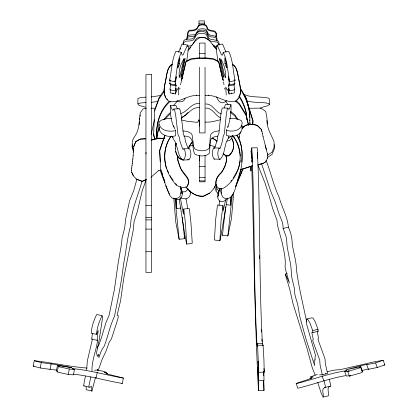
<?xml version="1.0" encoding="UTF-8"?>
<svg xmlns="http://www.w3.org/2000/svg" width="418" height="418" viewBox="0 0 418 418"><rect width="100%" height="100%" fill="white"/><g stroke="black" fill="none" stroke-linecap="round" stroke-linejoin="round"><path stroke-width="0.63" d="M199.459 155.533L199.558 160.982M262.436 343.909C258.789 278.587 260.55 213.07 257.227 147.763L251.73 147.894L251.829 156.557M249.943 124.365L249.959 122.761M249.948 124.763L249.812 119.809M251.025 166.354L250.878 171.051L250.711 166.939M216.163 35.279L216.179 33.649M219.006 45.092C220.286 39.292 213.77 40.29 210.28 39.13C207.291 37.881 208.263 33.503 205.416 32.16C203.059 31.381 200.457 31.266 198.08 32.019C195.028 33.372 195.472 37.871 192.149 38.853C189.276 39.553 185.362 38.132 183.445 41.1L183.084 44.418M216.143 36.073L216.127 36.763L216.137 35.425M172.989 93.914L173.015 92.921M178.366 95.001L178.878 87.096L177.326 89.875L176.772 89.781L175.55 93.956L170.178 92.869L170.45 89.52M133.185 155.287L133.321 150.773M216.937 40.823L216.895 37.907L215.986 36.314L209.632 34.992L208.352 33.957L206.278 29.678L204.543 28.946L202.171 28.706L199.391 29.124L198.027 30.138L195.687 34.098L194.407 34.762L189.908 35.008L188.037 35.65L187.092 36.612L186.731 39.71M233.725 192.813L231.441 218.807L227.873 235.909L222.423 235.24L225.396 209.423M227.873 235.909L232.351 194.37M216.137 36.126L216.163 34.579M175.341 148.86L175.962 143.317M183.392 44.015L183.445 42.876L185.608 41.173L190.864 40.854L193.67 39.83L196.46 35.028L198.08 33.801L201.392 33.288L204.214 33.581L206.283 34.469L208.749 39.658L209.831 40.65L211.639 41.413L216.885 42.066L217.841 42.516L218.922 44.449M180.325 49.282L180.367 48.399M187.05 38.973L187.092 38.033C188.941 35.217 192.787 37.27 195.258 35.744M187.536 36.366L188.084 31.538L188.675 30.911A2.545 2.524 0 0 1 189.793 30.237C193.45 30.305 197.38 29.814 198.362 25.555C200.619 23.685 205.724 23.382 207.014 26.585C207.077 32.933 216.895 28.126 216.179 34.349M170.215 83.637L170.283 84.807L175.659 85.894L176.229 84.901L175.236 90.889L169.865 89.802L170.758 84.379M317.189 331.113L318.506 338.272L318.014 338.669L318.192 340.074L325.011 358.848L325.335 363.603L327.524 373.493L322.252 374.747L319.54 374.852M181.036 208.028L176.798 208.514L176.38 198.942M241.829 162.153L242.064 151.551L241.181 145.37A34.527 34.015 0 0 0 237.319 135.322M179.641 63.379L179.86 57.893L178.606 62.256L177.786 67.847L178.392 66.901A37.463 2.623 -78.6 0 0 179.641 63.379L178.449 63.134M230.658 197.557L230.365 205.154L226.128 204.637M139.147 124.904L139.398 121.675M226.044 52.193L222.538 43.994L217.167 45.081L216.989 46.785L216.284 45.609L216.195 48.436L217.856 61.038M131.508 170.21L131.696 168.015M133.321 150.856L133.671 146.786L135.777 141.571L140.249 139.037L145.657 138.781M175.252 129.758L175.56 130.672L175.56 135.829C165.34 138.29 156.4 133.243 159.289 121.675C162.492 118.691 167.336 118.44 171.484 118.508M159.086 129.178L159.289 126.832M132.851 159.028L133.185 155.209M218.112 192.755L217.992 194.083L218.52 195.258M231.488 196.12L230.365 205.154M227.847 127.344C230.072 120.112 231.478 112.327 230.971 104.719L225.516 104.484L224.189 107.86M86.641 369.93L87.352 360.854L92.273 339.777M91.986 371.09C91.667 360.353 96.375 350.42 97.655 339.933L97.091 340.304L91.746 339.139L92.435 333.318M186.647 244.102L185.524 223.818L183.748 209.057L189.197 208.43L189.469 209.617L190.979 223.196L192.212 242.372L192.102 243.475L186.647 244.102L184.866 235.109L179.176 199.025M186.757 61.038L188.419 48.436L188.33 45.609L187.63 46.785L187.452 45.081L182.076 43.994L178.57 52.193M86.181 386.822L86.155 389.66L91.976 391.06L95.508 377.271M263.873 371.545L264.009 380.469L258.512 380.599L258.089 361.22L258.737 372.292L264.233 372.156L263.92 359.475L263.068 345.158L257.577 345.289L257.441 346.867L257.169 343.392L262.661 343.262L262.812 345.639M263.011 345.723L263.068 345.158M145.945 153.913L146.112 152.398M225.537 208.154L225.683 206.884M233.683 145.96C233.422 149.56 231.786 153.14 228.902 155.371L226.451 155.82L223.776 153.991M252.712 123.226L253.021 120.677L245.632 96.584L243.37 94.285M252.639 124.888L253.021 121.706L245.632 97.613L244.723 96.694M131.999 165.69L132.276 163.36M175.659 85.894L175.659 83.772L175.079 84.844L169.708 83.757L170.257 80.23M175.079 84.844L176.386 76.687L175.017 81.871L169.525 80.512C171.756 70.82 171.49 60.218 175.988 51.257L181.365 52.344L182.143 55.119L183.131 54.842L187.452 45.081M131.696 168.093L131.999 165.612M132.563 161.249L132.851 158.95M132.276 163.438L132.563 161.17M139.638 119.856L139.795 118.644M140.114 116.225L140.27 115.013M217.741 196.93L218.384 192.348L219.795 188.424M180.79 193.67L181.318 190.221L180.482 186.553M188.518 148.86C189.04 146.096 190.613 143.573 192.625 141.634M187.583 36.094L188.084 32.233L188.675 31.611A2.545 2.524 0 0 1 189.793 30.932C193.45 31 197.38 30.514 198.362 26.25C200.525 24.453 204.715 24.27 206.654 26.496C206.894 33.153 214.053 29.459 216.096 33.435M227.418 198.179L220.333 239.295L219.894 240.669L214.444 240.005L215.636 219.727L217.527 204.982L222.977 205.646L223.196 210.886L225.694 199.564M257.169 343.392L257.018 345.289C253.266 279.548 255.079 213.614 251.73 147.894M262.608 343.58L262.661 343.262M132.318 144.732L132.004 146.593L133.593 152.178M239.963 133.436L238.83 138.374M181.856 79.326L185.968 61.341L191.063 58.76L198.336 57.93L206.278 57.93L213.556 58.76L218.651 61.341L222.757 79.326M239.357 165.476L240.198 160.616M180.597 84.833L180.795 83.741M228.918 136.111C228.364 139.293 225.694 141.613 225.605 145.036C223.991 149.696 224.043 155.919 220.087 159.289L219.539 159.268C217.203 156.295 217.449 151.546 218.959 148.212L219.288 148.009L219.962 148.646L220.14 148.333L222.543 140.84L223.186 136.32L224.325 133.844L226.357 114.255L227.152 109.877L227.935 108.163L228.85 109.469L229.451 108.711L230.971 104.719M179.761 89.274L179.975 88.156M232.69 135.463L231.29 138.729L229.419 140.516L227.063 141.159M180.9 83.192L182.086 77.513L181.574 79.018M219.006 205.311L219.894 200.755M187.922 188.361L187.682 189.594L185.414 191.721L181.84 191.935M57.627 371.471L56.299 371.017L57.48 365.499L71.865 367.626L50.855 363.744L51.158 363.994L50.076 369.381L40.212 367.965L33.168 366.095L34.245 360.713C51.926 362.646 69.398 366.711 87.038 368.054M40.212 367.965L41.293 362.584L34.245 360.713M73.312 374.147C89.917 375.928 105.885 380.657 122.286 383.463L123.367 378.076C106.214 375.124 89.478 370.108 72.074 368.582L74.514 369.465L73.432 374.852L68.228 374.397L63.902 373.53L57.219 371.999L58.301 366.612L59.246 366.361L57.381 365.63M68.228 374.397L69.31 369.01L74.514 369.465M96.182 377.783L97.258 372.396M154.514 119.684L151.17 134.225M156.337 138.734L157.868 131.163L159.373 127.652M156.468 139.257L157.868 132.318L159.373 128.807M234.169 89.52L234.441 92.869L229.064 93.956L228.5 88.271L229.377 90.889L234.754 89.802L233.861 84.379M221.294 188.231L220.913 190.059L221.321 193.356M221.425 188.565L220.913 191.005L221.321 194.302L222.909 197.144L225.255 198.67L228.035 198.749C235.856 194.934 235.569 184.27 238.986 177.274C241.907 167.278 243.208 156.619 241.181 146.316A34.527 34.015 0 0 0 236.687 135.223M177.817 156.619C177.101 159.906 178.867 163.109 179.865 166.165C181.506 172.326 188.398 175.623 188.774 182.232M177.937 156.593L177.718 159.895L180.539 168.344L182.812 172.294L187.875 178.773L188.774 182.76L187.358 186.527L184.228 187.682L180.362 187.024L176.715 185.487C164.19 172.603 160.047 151.18 171.286 136.247M216.78 186.402L216.514 187.635L218.818 191.162M175.461 146.007L176.088 143.175M251.056 151.274L251.673 148.4M327.435 371.623L334.113 370.165L340.774 369.528L373.964 361.91L383.196 360.295L384.832 364.904L377.208 367.511L368.336 369.298L366.701 364.684L367.088 364.412L362.197 365.379L345.958 369.799L360.875 366.717L359.584 367.391L360.739 367.594L362.375 372.208L360.724 372.955L349.375 376.132L347.739 371.524L349.187 370.907L344.725 371.482L346.36 376.09L350.331 375.594M360.875 366.717L362.51 371.33L362.108 371.649M214.685 148.097L217.088 140.605L217.731 136.085L218.87 133.608L220.903 114.02L222.094 108.414L222.48 107.928L227.935 108.163M85.371 376.169L83.595 385.809L89.248 387.183L90.685 386.943L91.333 386.117L91.505 390.82L91.976 391.06M90.847 376.801L88.992 385.605L88.945 386.969L89.248 387.183M222.977 205.646L221.085 220.396L219.894 240.669M241.844 126.994L242.189 128.086C241.62 135.834 232.518 137.465 226.431 135.437L226.671 129.355M240.632 169.948L237.126 182.081M242.362 168.976L241.374 172.681L237.225 181.861M136.984 178.888L133.666 190.733L129.977 199.888L129.037 203.216L125.661 219.037L124.658 228.029L122.113 238.041L121.34 244.979L118.158 263.11L114.433 289.287L109.14 315.188L105.869 322.889L101.323 338.047L98.664 345.425L97.138 348.074M142.036 181.146C137.987 196.136 131.08 210.51 130.484 226.279C127.077 238.735 126.121 251.626 123.509 264.275C121.643 281.836 117.85 299.048 114.49 316.348C109.845 325.883 107.975 336.683 104.009 346.59C101.271 349.845 100.205 353.68 98.888 357.683L98.737 354.198L97.399 356.423L96.647 353.576L96.683 352.024L99.165 340.022L102.645 317.236L102.06 315.647L96.715 314.488C93.851 320.256 91.584 326.766 91.197 333.209L96.542 334.369L98.173 330.471L97.091 340.304M169.645 80.784L169.964 79.65M345.639 375.646C329.264 378.405 313.845 384.403 297.773 388.265L296.205 383.416L310.501 378.703L311.635 378.206L309.89 378.332L313.343 376.884L310.025 377.026L317.304 374.413M234.399 83.637L234.331 84.807L228.959 85.894L228.954 83.772L229.534 84.844L234.911 83.757L234.357 80.23M215.881 187.713L216.435 185.958M216.801 185.728L215.881 188.654L216.116 191.413L217.94 193.236M239.963 133.514L240.538 131.712M175.236 90.889L176.119 88.271L175.55 93.956M177.347 108.68L175.826 105.31L170.387 105.582C170.053 112.771 170.884 120.462 173.846 127.124M239.169 166.03L238.046 169.353L234.388 176.156M164.802 135.155L159.681 150.046L160.303 161.567M165.011 135.5L159.681 150.992L160.679 169.551L166.035 186.475L169.541 195.164L172.138 198.106L175.847 198.874L178.972 197.458C181.553 194.589 181.846 190.357 180.278 186.924M188.607 148.714L189.323 146.634L191.073 143.703L192.625 142.057M199.558 126.158L199.229 120.922L198.827 119.929L197.557 122.38L187.18 121.304L181.637 119.961M235.496 186.778L236.943 182.656M238.83 138.295L239.43 136.592M154.608 111.036L159.044 98.732L164.211 91.641M220.202 188.461L218.384 193.503L217.741 198.085L219.413 200.99L221.932 201.737L224.314 200.985L226.446 199.647L227.596 198.106M185.137 98.099L183.93 100.487L182.081 101.658L179.839 101.835L177.629 101.187M322.252 374.747L320.063 364.851L319.739 360.102L312.92 341.328L312.742 339.923L313.234 339.526L313.108 338.418L311.88 332.9L311.917 332.367L312.91 332.55L318.182 331.296L317.962 329.316L315.308 322.032L313.124 318.155L311.885 317.811L306.613 319.059L306.237 322.142L306.885 325.089L315.606 355.76L315 357.437L315.193 360.065L314.362 359.778L314.085 360.347L314.655 365.645L306.018 339.15L299.69 316.259L297.673 304.226L295.26 296.158L294.695 293.091L294.633 289.392L291.858 277.871L290.75 265.179L287.197 247.001L286.523 238.965L285.865 235.804L283.122 228.442L282.902 224.821L282.228 221.89L279.083 213.911L275.211 202.072L270.624 190.974L261.637 163.924M187.562 185.461L188.57 182.77M317.732 382.318L321.113 392.967L323.124 397.1C324.175 394.19 320.758 389.148 324.697 387.528L330.387 386.195L330.732 385.631L329.368 379.481M243.302 168.386L235.909 186.141M133.671 146.864L135.777 141.65L140.249 139.116L145.657 138.86M145.908 180.498L142.287 190.624L137.36 211.372L134.079 221.53L133.17 230.658L123.738 278.268L120.583 300.725L117.077 315.324L118.294 315.606L117.954 318.688L111.366 339.087L109.291 342.002L106.099 350.984L102.039 359.6L98.35 370.118L97.901 370.343L97.598 369.298L97.242 370.118M215.129 185.953L213.932 188.523M214.57 187.301L216.007 184.375M223.254 52.344L228.625 51.257C233.124 60.218 232.863 70.82 235.094 80.512L229.597 81.871L229.717 81.599C227.486 71.906 227.753 61.305 223.254 52.344L222.47 55.119L221.488 54.842L217.167 45.081M189.182 49.261L190.608 47.077M181.302 80.131L182.107 78.422L185.968 61.885L191.063 59.304L198.336 58.473L206.278 58.473L213.556 59.304L218.651 61.885L222.507 78.422L223.311 80.131M227.449 127.333L227.951 126.278M183.748 209.057L183.539 214.298L180.32 198.007M102.06 315.647C99.202 321.421 96.934 327.926 96.542 334.369M238.835 97.227C242.414 91.067 239.274 83.757 238.459 77.257C237.33 72.69 237.048 66.514 232.361 64.048M360.739 367.594L347.739 371.524M267.588 158.129L265.472 161.996L264.625 162.592M197.239 32.907C198.54 29.621 202.72 29.772 205.551 30.666C207.6 31.564 207.229 34.266 208.639 35.718C211.022 38.257 217.067 35.488 216.984 40.321M222.423 235.24L222.627 234.921M169.708 83.757L169.901 83.459M173.721 105.435L177.572 100.785M163.616 119.903L167.341 115.326L170.074 112.761M233.025 178.204L234.08 176.673M187.849 50.526C191.658 46.267 194.234 40.468 199.569 37.876C207.819 35.431 211.942 44.277 216.404 49.355M230.898 181.166L231.624 180.242M170.884 136.195C164.493 145.412 163.203 157.544 166.359 168.214M242.095 128.41C245.387 123.529 252.273 123.759 257.279 125.421L261.344 129.397L262.457 133.802M242.095 128.493C245.387 123.608 252.273 123.843 257.279 125.499L261.344 129.476L261.981 131.461M164.619 90.231L162.184 93.036L159.044 97.786L154.608 110.091L153.61 134.909L154.639 139.283M188.084 112.385L185.498 115.128L181.104 118.346M164.676 119.496L170.074 113.915M213.932 188.445L209.862 193.053L203.545 196.214C196.141 196.993 190.263 192.437 185.942 186.998M91.746 339.139L92.054 338.831M231.29 135.981L229.419 137.768L228.244 138.092M181.365 52.344C176.866 61.305 177.133 71.906 174.896 81.599L175.017 81.871M150.95 177.274L158.751 170.434M169.327 101.177C159.681 110.378 155.517 124.512 156.964 137.606M170.314 101.302C160.057 110.169 155.632 124.653 156.917 137.919M172.644 136.529C173.12 139.999 176.375 142.177 176.527 145.861C178.319 150.532 178.481 156.99 182.833 160.078L188.905 159.791C191.517 156.98 191.329 151.974 189.568 148.73L183.753 148.798L182.985 149.435L182.776 149.127L180.033 141.645L179.291 137.13L177.99 134.664L175.664 115.086L174.755 110.718L173.857 109.009L172.817 110.321L172.127 109.563L170.387 105.582M237.037 99.494L238.046 98.726M265.472 161.918L262.572 163.678L258.387 164.603M368.336 369.298L368.723 369.021L361.962 370.473M267.363 155.271L272.013 152.22L274.365 146.577L273.921 141.242L269.082 130.766L267.436 125.635L266.982 118.195L265.754 111.465L260.822 108.1L248.626 108.288M267.363 157.492L272.013 154.441L274.365 148.792L274.02 144.644M172.253 64.048C167.571 66.514 167.284 72.69 166.155 77.257C165.345 83.757 162.2 91.067 165.779 97.227M172.253 64.591C166.15 68.39 166.949 77.027 165.136 83.156C163.684 89.431 162.884 98.021 169.593 101.574C179.944 103.079 188.743 93.956 199.47 95.497M219.288 148.009L213.504 147.977C211.994 151.311 211.748 156.06 214.089 159.033L220.087 159.289M243.145 93.24L243.725 94.348C251.526 97.922 260.367 96.297 268.523 98.11L269.6 99.16L269.6 104.531L267.4 105.864L263.251 106.935L260.205 108.278M179.045 108.884L179.745 109.218L180.2 110.446L181.104 114.819L183.434 134.392L184.735 136.864L185.472 141.378L188.006 148.04M209.862 192.975L203.545 196.131C196.141 196.915 190.263 192.358 185.942 186.919M83.898 386.018L84.316 385.814M263.559 163.119L258.92 164.431M146.326 179.4L142.277 181.323L136.247 179.05M146.326 179.479L142.277 181.407L136.247 179.129L133.379 175.764L131.743 172.273M383.196 360.295L375.573 362.897L366.701 364.684M344.725 371.482L346.867 370.635C329.483 373.107 313.113 379.539 296.137 383.651M145.448 107.17L138.912 105.346L137.883 103.941L140.208 103.074L145.903 102.483M349.375 376.132L350.65 375.63M240.674 169.666L251.902 165.972M240.674 169.745L252.482 165.857M188.894 146.399L193.032 145.218M151.164 140.15L157.884 138.175L164.373 138.29M151.164 140.234L157.884 138.254L164.373 138.368M220.375 119.736C215.369 120.959 210.275 122.594 205.066 122.066M160.7 95.466L151.243 96.976M283.122 228.442L288.394 227.193C287.521 216.738 281.847 207.318 279.125 197.239C273.534 185.43 270.822 172.488 266.104 160.324M315.13 375.181L312.22 367.579L307.084 348.654L293.081 303.881L289.648 288.922L285.682 275.728L285.421 274.062L287.182 273.644M312.91 332.55L312.69 330.565L317.962 329.316M323.124 397.1L328.396 395.846C329.363 392.967 325.951 387.246 330.387 386.195M224.973 63.379A37.463 2.623 78.6 0 0 226.227 66.901L226.833 67.847L226.007 62.256L224.759 57.893L224.973 63.379L226.169 63.134M146.248 108.22L143.181 108.842L140.27 112.792C138.99 120.739 139.732 129.376 134.826 136.263C131.654 140.124 131.482 145.495 133.593 149.963M219.126 130.75L214.094 131.748L211.142 133.692L210.39 136.069L209.418 148.076C205.907 151.849 199.109 151.232 194.856 148.986L193.686 146.561L192.087 134.836L191.245 133.53L187.557 131.477L182.849 130.897M217.867 136.158L214.094 136.905L211.142 138.849L210.39 141.227L209.418 153.234C205.907 157.006 199.109 156.389 194.856 154.143C191.063 147.486 195.776 135.369 183.946 136.158M157.79 101.506L151.243 102.342M324.697 387.528L325.46 386.885L324.096 380.735M189.093 46.048C194.94 46.069 193.895 37.071 199.956 37.312C202.704 37.306 206.34 37.019 208.033 39.653M189.093 48.237L190.101 48.07M180.811 113.482C187.781 111.773 191.073 102.734 199.37 103.544M181.318 117.468C187.891 115.295 191.308 106.893 199.37 107.609M158.751 170.518L161.301 170.048M175.56 130.672C169.384 131.963 161.071 131.215 159.086 124.021M173.768 198.038L175.785 222.162L179.139 239.284L184.594 238.657L182.269 217.271M205.144 95.497C215.871 93.956 224.67 103.079 235.02 101.574C243.6 96.621 239.796 85.538 238.459 77.805C237.33 73.234 237.048 67.058 232.361 64.591M51.158 363.994L41.293 362.584M383.985 364.977L384.832 364.904M325.324 373.52L325.988 373.478M173.857 109.009L179.301 108.737M229.539 118.351C233.605 118.137 237.946 118.618 241.505 120.739L242.189 122.929C241.62 130.677 232.518 132.307 226.431 130.28M145.903 97.112L140.208 97.702L137.883 98.57L137.883 103.941M188.905 159.791L187.656 159.535M182.833 160.078L183.46 160.057C186.078 157.246 185.89 152.246 184.129 148.996L183.753 148.798M251.761 165.899C253.951 243.934 254.374 310.428 258.465 390.6L263.962 390.469L263.779 380.349M198.963 23.189L204.459 23.136M199.558 53.478L205.055 53.478M199.558 166.578L205.055 166.578M199.558 177.321L205.055 177.321M199.558 180.895L205.055 180.895M145.945 205.353L151.441 205.353M145.945 217.323L151.441 217.323M145.945 219.873L151.441 219.873M145.945 229.106L151.441 229.106M145.945 251.74L151.441 251.74M150.935 108.173L155.783 108.309M214.089 159.033L214.633 159.054M94.494 370.249L97.3 370.034L103.168 371.309L106.193 372.213L106.454 372.569L104.244 372.464L107.771 373.655L106.062 373.608L106.815 373.885L123.367 378.076M33.168 366.095L33.994 366.142M49.779 369.131L56.467 370.165M182.316 159.242C178.324 159.028 176.532 154.582 175.701 151.232M182.316 159.671C177.185 159.101 175.597 152.779 175.341 148.432M221.31 113.91C215.145 112.285 213.018 103.695 205.64 103.972M205.64 108.037C212.511 107.975 215.056 115.07 220.255 117.819M69.31 369.01L58.301 366.612M246.688 100.764C253.768 103.162 261.36 101.736 268.523 103.481L269.6 104.531M306.613 319.059L307.852 319.409L310.036 323.281L312.69 330.565M317.633 331.14L318.182 331.296M209.361 145.041L215.15 146.702M211.806 138.071L215.772 140.249L217.031 141.404M121.758 383.196L122.286 383.463M175.701 198.722L177.295 199.632L179.484 199.245L181.182 197.923C183.189 194.668 182.049 190.712 180.78 187.4M180.613 197.594L182.206 198.54L185.937 198.905L188.351 197.839C190.232 196.047 191.104 193.215 189.991 190.786M212.684 44.763L216.096 46.795M213.661 46.372L216.096 47.824L216.362 49.042M212.846 138.06L217.031 140.981M166.573 98.726L167.581 99.494M230.412 111.319L234.801 114.746L237.936 119.579M230.412 112.473L234.801 115.901L236.891 119.12M236.092 100.675L239.352 103.528L246.056 114.569L248.668 125.076M235.162 100.816L239.352 104.479L246.056 115.52L248.511 125.416M213.833 147.773L214.288 148.285M225.454 101.203L228.144 104.463M232.659 135.448C246.035 151.353 240.684 177.624 223.395 188.283L219.001 188.544L216.31 186.052C214.685 180.921 217.637 176.041 221.441 172.806C224.712 167.817 227.951 161.238 225.73 155.266M232.262 135.479C237.225 141.065 239.425 148.521 240.219 155.825M170.962 177.289L173.261 180.357M175.565 183.429L176.715 184.96M223.05 153.338L223.776 154.414L226.451 156.243L228.902 155.799C234.137 151.76 234.947 143.98 231.865 138.379M234.717 83.459L234.911 83.757M241.771 125.484L243.166 127.636M241.771 126.644L242.821 128.253M171.902 136.101L172.916 137.752M184.406 238.338L184.594 238.657M240.773 88.94C247.122 98.277 250.236 109.485 249.812 120.739M240.773 89.875C246.019 98.063 249.818 107.567 249.671 117.421M216.634 96.793C217.642 100.231 220.406 104.333 224.529 102.138A12.686 8.005 0 0 0 226.666 100.827M167.221 169.912L168.658 172.749M170.095 175.586L170.675 176.72M228.959 85.894L228.385 84.901L229.377 90.889M285.421 274.062L289.428 283.064L285.557 269.73L285.102 266.966L285.306 261.59L284.653 254.719L282.302 243.077L277.338 224.827L277.009 220.349L272.755 208.801L268.899 195.028L265.049 183.1L257.775 164.802M223.045 79.018L222.533 77.513L223.238 80.711M133.379 175.847L131.743 172.357L131.508 170.126M174.844 128.854L173.58 125.87M217.992 193.153L218.52 194.328M167.655 190.028L168.36 191.601M168.83 192.646L169.541 194.218M231.865 138.807L232.915 141.394M189.38 190.101L190.404 192.917M166.035 185.535L167.451 189.464M288.394 227.193C290.855 232.533 292.151 238.213 292.239 244.081C293.624 252.874 296.399 261.485 296.55 270.446C298.88 287.824 303.181 304.732 306.666 321.964M180.78 188.555L182.238 193.618M375.573 362.897L377.208 367.511M322.09 375.965L323.725 380.579M234.461 88.898L234.754 89.802M161.442 171.025L162.785 175.257M163.548 177.676L164.885 181.903M226.081 155.857C227.507 161.536 224.544 167.592 221.441 172.279C217.637 175.513 214.685 180.393 216.31 185.524M229.064 93.956L227.841 89.781L227.293 89.875L225.736 87.096L226.248 95.001M234.65 79.65L234.973 80.784M229.597 81.871L228.228 76.687L229.534 84.844M252.639 122.97L253.115 124.679M267.374 153.699L265.268 145.239M263.032 136.346L266.329 149.623M233.087 141.89L233.652 144.858M153.61 133.964L154.932 139.586M257.577 345.289L258.737 372.292M262.457 133.723L263.032 136.425M184.092 236.776L184.301 237.816M223.478 81.949L223.719 83.192M224.644 88.156L224.853 89.274M251.275 154.174L252.226 159.394M223.818 83.741L224.022 84.833M187.813 208.754L185.989 198.618M176.798 208.514L175.685 198.853M264.233 372.156L263.957 368.399M263.962 390.469L263.617 380.589M246.751 116.983L246.239 113.367A54.34 53.535 0 0 0 239.018 96.506M174.98 198.346L179.139 239.284M215.975 188.816L216.116 190.472M251.056 151.196L251.275 154.252M258.512 380.599L257.979 367.26L258.465 390.6M266.982 120.415L267.212 124.136M246.939 119.783L246.239 112.421A54.34 53.535 0 0 0 239.707 96.652M267.374 153.62L267.588 158.208M261.569 331.965L261.454 329.374M261.872 339.029L261.971 341.59M263.768 375.625L263.643 371.973M251.913 160.198L251.991 162.158L251.829 154.373M263.57 371.581L263.643 374.763M257.42 158.432L257.284 152.351M251.667 149.085L251.777 154.137M231.603 92.921L231.624 93.914M259.369 255.57L259.421 258.674M208.3 94.949L208.3 95.497M205.055 58.452L205.055 43.07L199.558 43.07L199.558 58.452M205.055 67.209L205.055 132.914L199.558 132.914L199.558 67.209M205.055 155.303L205.055 181.83L199.558 181.83L199.558 155.303M204.459 24.636L204.459 20.9L198.963 20.9L198.963 25.111M202.307 58.128L202.307 58.672M198.827 119.929L198.827 121.215M196.319 94.949L196.319 95.497M164.922 182.546A129.852 126.952 0 0 1 160.12 170.063M179.197 75.747L179.254 77.664L180.419 74.211L183.904 58.776C180.994 63.933 178.658 69.707 179.197 75.747M225.422 76.703L225.365 77.664L224.2 74.211L220.709 58.776C223.865 64.189 226.028 70.355 225.422 76.703M185.017 58.854L182.577 72.507L181.109 77.246A30.676 2.147 -78.6 0 1 180.785 77.283L183.403 64.064L184.97 58.536L185.017 58.854M219.649 58.536C220.537 64.759 221.211 71.379 223.505 77.246A30.676 2.147 78.6 0 0 223.834 77.283L221.216 64.064L219.649 58.536M151.441 74.55L145.945 74.55L145.945 272.364L151.441 272.364L151.441 74.55"/></g></svg>
